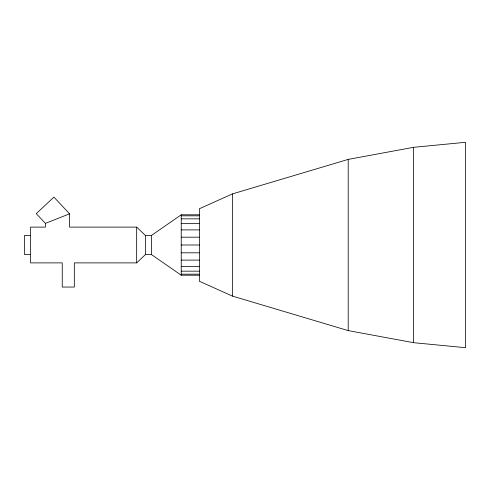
<?xml version="1.0" encoding="UTF-8"?>
<svg xmlns="http://www.w3.org/2000/svg" width="490" height="490" viewBox="0 0 490 490"><rect width="100%" height="100%" fill="white"/><g stroke="black" fill="none" stroke-linecap="round" stroke-linejoin="round"><path stroke-width="0.73" d="M199.357 214.792L181.233 214.792L151.447 235.445L145.408 235.445L136.661 227.115L69.568 227.115L69.568 213.818L53.906 197.115L36.278 213.64L45.405 223.373L45.405 227.115L30.539 227.115L30.539 262.885L62.248 262.885L62.248 287.054L74.327 287.054L74.327 262.885L136.661 262.885L145.408 254.555L151.447 254.555L181.233 275.209L199.357 275.209M232.425 193.911L199.357 208.752L199.357 281.248L232.425 296.089L348.212 330.609L413.56 342.682L465.5 347.698L465.5 142.302L413.56 147.319L348.212 159.391L232.425 193.911L232.425 296.089M45.405 223.373L69.568 213.818M181.233 215.827L199.357 215.827M181.233 218.84L199.357 218.84M181.233 223.642L199.357 223.642M181.233 229.896L199.357 229.896M30.539 235.445L24.5 235.445L24.5 254.555L30.539 254.555M181.233 237.185L199.357 237.185M181.233 245L199.357 245M181.233 252.816L199.357 252.816M181.233 260.104L199.357 260.104M181.233 266.358L199.357 266.358M181.233 271.16L199.357 271.16M181.233 274.173L199.357 274.173M413.56 147.319L413.56 342.682M348.212 159.391L348.212 330.609M181.233 214.792L181.233 275.209M151.447 235.445L151.447 254.555M145.408 235.445L145.408 254.555M136.661 227.115L136.661 262.885"/></g></svg>
